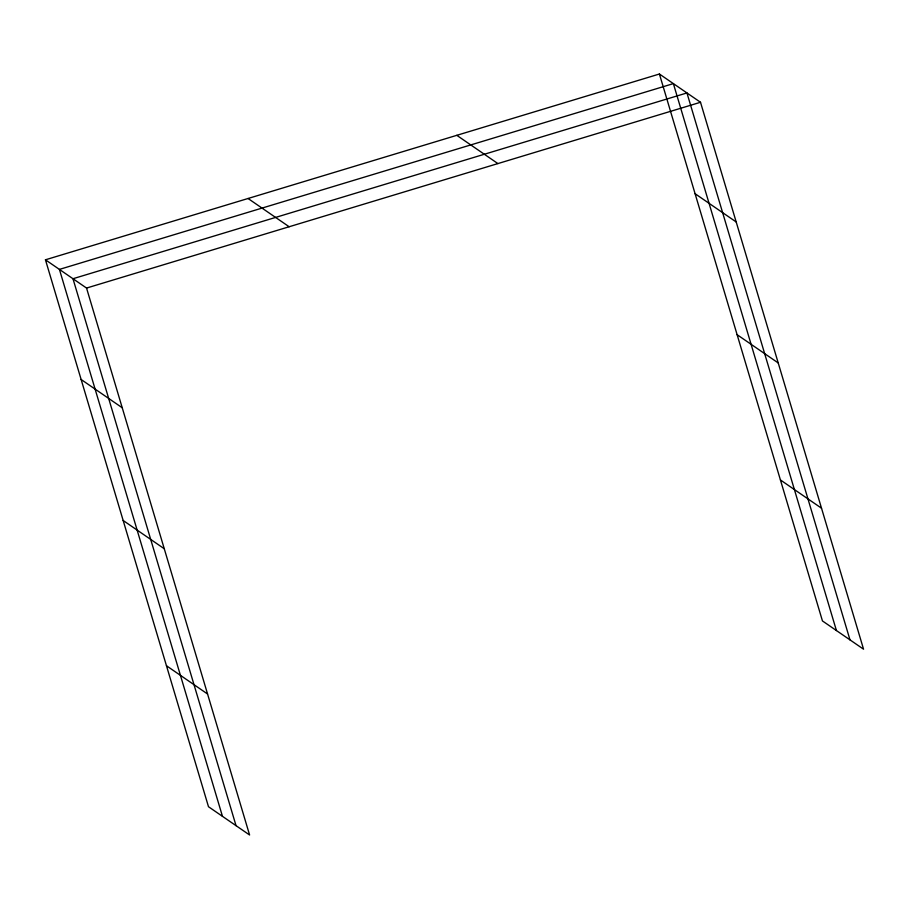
<?xml version="1.0" encoding="UTF-8"?>
<svg xmlns="http://www.w3.org/2000/svg" width="909" height="909" viewBox="0 0 909 909"><rect width="100%" height="100%" fill="white"/><g stroke="black" fill="none" stroke-linecap="round" stroke-linejoin="round"><path stroke-width="1.36" d="M45.45 259.804L86.548 288.062L249.589 834.985L208.491 806.726L45.45 259.804L659.411 74.015L700.509 102.274L863.55 649.196L822.452 620.938L659.411 74.015M86.548 288.062L700.509 102.274M695.09 193.708L736.188 221.966M456.807 135.327L497.905 163.586M737.119 334.694L778.218 362.952M780.422 479.952L821.52 508.211M248.055 198.492L289.153 226.75M81.128 379.496L122.226 407.755M123.158 520.482L164.256 548.741M166.461 665.74L207.559 693.999M849.983 639.868L686.943 92.945L72.981 278.733L236.033 825.656M836.428 630.551L673.376 83.617L59.426 269.405L222.466 816.339"/></g></svg>
